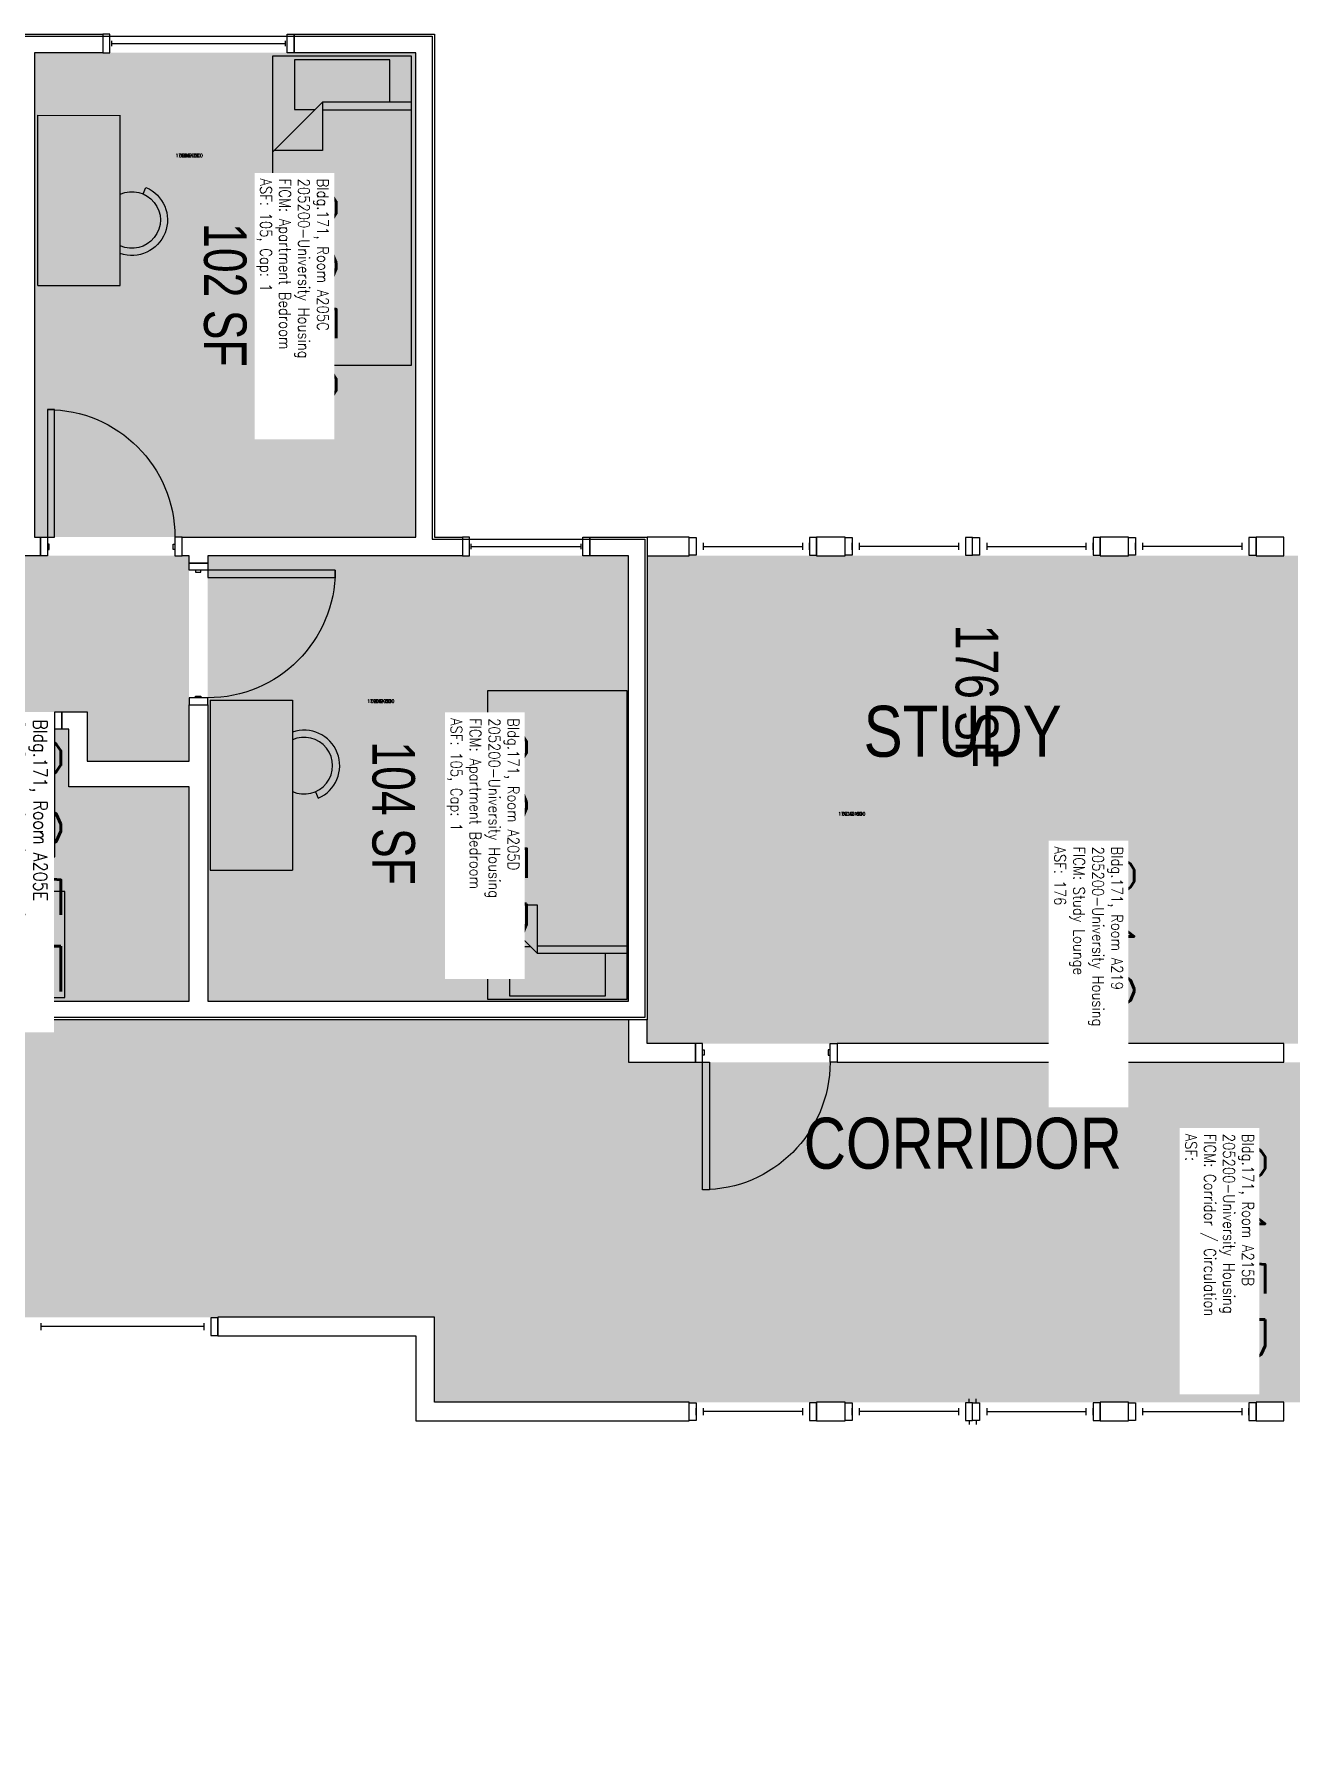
# Model space of a CAD drawing. Header units: inches. Extents: x -24 to 3257, y -489 to 2081.
# Drawn here: x 742.2 to 1096.9, y 965.5 to 1446.5 of the extents above; entities that cross this region are included whole.
import ezdxf
from ezdxf.enums import TextEntityAlignment as Align

# ---------------------------------------------------------------- set-up
doc = ezdxf.new("R2010")
doc.units = ezdxf.units.IN
doc.header["$LTSCALE"] = 48
doc.header["$MEASUREMENT"] = 0
for name, color, linetype in [('A-AREA-IDEN', 1, 'Continuous'), ('A-AREA-UNIT', 1, 'Continuous'), ('A-DOOR', 2, 'Continuous'), ('A-FLOR-ACCS', 2, 'Continuous'), ('A-FURN', 3, 'Continuous'), ('A-GLAZ', 1, 'Continuous'), ('A-IDEN-RNUM', 7, 'Continuous'), ('A-IDEN-SNUM', 4, 'Continuous'), ('A-IDEN-VNUM', 4, 'Continuous'), ('A-WALL', 5, 'Continuous'), ('AREA-TEXT', 3, 'Continuous'), ('Rooms-Category-Color', 7, 'Continuous'), ('Rooms-College-Color', 7, 'Continuous'), ('Rooms-Department-Color', 7, 'Continuous'), ('Rooms-Division-Color', 7, 'Continuous'), ('Rooms-Information', 7, 'Continuous')]:
    doc.layers.add(name, color=color, linetype=linetype)
doc.styles.add('AREA', font='arial.ttf', dxfattribs={"width": 0.75, "height": 12})
doc.styles.add('ROOMSNUMBER', font='txt.shx', dxfattribs={"height": 0.03})
doc.styles.add('ROOMVNUMBER', font='simplex.shx', dxfattribs={"width": 0.85})
doc.styles.get("Standard").update_dxf_attribs({"font": 'ARIALN.TTF'})

# ---------------------------------------------------------------- blocks, each defined once
blk = doc.blocks.new('A$C4D89189E')
for p, q in [((0, 48), (0, 0)), ((0, 48), (23.25, 48)), ((23.25, 48), (23.25, 0)), ((29.75, 22.18), (30.53, 20.35)), ((0, 0), (23.25, 0.01))]:
    blk.add_line(p, q)
for radius, start, end in [(10, 293.206, 109.5297), (8, 245.2999, 114.7001)]:
    blk.add_arc((26.59, 29.54), radius, start, end)
blk = doc.blocks.new('30x48')
at = {"layer": 'A-FLOR-ACCS'}
blk.add_lwpolyline([(0, 30), (48, 30), (48, 0), (0, 0)], close=True, dxfattribs=at)
blk = doc.blocks.new('BED_TWIN')
at = {"linetype": 'Continuous'}
for p, q in [((87.250002, 19.500025), (0, 19.500025)), ((0, 19.500025), (0, -19.740625)), ((12.96, 19.500025), (12.96, -5.659925)), ((15.12, -5.659925), (15.12, 19.500025)), ((87.250002, -19.740625), (87.250002, 19.504725)), ((12.96, 13.379975), (0.99222, 13.379975)), ((1, 13.376575), (1, -13.500025)), ((27.040597, -19.740625), (12.96, -5.659925)), ((12.96, -5.659925), (26.64, -5.659925)), ((15, -13.500025), (15, -7.717325)), ((26.64, -5.659925), (26.64, -19.340025)), ((1, -13.500025), (15, -13.500025)), ((0, -19.740625), (87.252733, -19.740625))]:
    blk.add_line(p, q, dxfattribs=at)

msp = doc.modelspace()

# ---------------------------------------------------------------- hatches: boundary and pattern name
at = {"layer": 'Rooms-Category-Color', "true_color": 0x728ef3}
for points in [[(742.38, 1441.24), (742.38, 1304.49), (850, 1304.49), (850, 1441.24)], [(375.5, 1303.62), (459.64, 1303.62), (459.64, 1198.49), (520.77, 1198.49), (520.77, 1207.44), (526.02, 1207.44), (526.02, 1198.49), (547.22, 1198.49), (547.22, 1247.87), (526.02, 1247.87), (526.02, 1241.44), (520.77, 1241.44), (520.77, 1255.12), (552.47, 1255.12), (552.47, 1241.24), (581.22, 1241.24), (581.22, 1255.12), (757.25, 1255.12), (757.25, 1241.24), (786, 1241.24), (786, 1299.24), (511, 1299.24), (511, 1420.24), (375.5, 1420.24)], [(791.25, 1299.24), (791.25, 1173.49), (910, 1173.49), (910, 1299.24)], [(915.25, 1299.24), (1098.95, 1299.24), (1098.95, 1161.5), (915.25, 1161.5)], [(672.86, 1250.24), (672.86, 1173.49), (786, 1173.49), (786, 1233.99), (752, 1233.99), (752, 1250.24)]]:
    msp.add_hatch(color=171, dxfattribs=at).paths.add_polyline_path(points)
at = {"layer": 'Rooms-Category-Color', "true_color": 0xadadad}
msp.add_hatch(color=253, dxfattribs=at).paths.add_polyline_path([(547.22, 1084.25), (609.5, 1084.25), (609.5, 965.5), (687.5, 965.5), (687.5, 1084.25), (855.25, 1084.25), (855.25, 1060.25), (1158.95, 1060.25), (1158.95, 1084.25), (1578.7, 1084.25), (1703.95, 1084.25), (1703.95, 1168.24), (1549.3, 1168.24), (1549.3, 1193.24), (1466.98, 1193.24), (1466.98, 1168.24), (1104.2, 1168.24), (1104.2, 1156.25), (910, 1156.25), (910, 1168.24), (547.22, 1168.24), (547.22, 1084.25)])
at = {"layer": 'Rooms-College-Color', "true_color": 0xadadad}
for points in [[(742.38, 1441.24), (742.38, 1304.49), (850, 1304.49), (850, 1441.24)], [(375.5, 1303.62), (459.64, 1303.62), (459.64, 1198.49), (520.77, 1198.49), (520.77, 1207.44), (526.02, 1207.44), (526.02, 1198.49), (547.22, 1198.49), (547.22, 1247.87), (526.02, 1247.87), (526.02, 1241.44), (520.77, 1241.44), (520.77, 1255.12), (552.47, 1255.12), (552.47, 1241.24), (581.22, 1241.24), (581.22, 1255.12), (757.25, 1255.12), (757.25, 1241.24), (786, 1241.24), (786, 1299.24), (511, 1299.24), (511, 1420.24), (375.5, 1420.24)], [(791.25, 1299.24), (791.25, 1173.49), (910, 1173.49), (910, 1299.24)], [(915.25, 1299.24), (1098.95, 1299.24), (1098.95, 1161.5), (915.25, 1161.5)], [(672.86, 1250.24), (672.86, 1173.49), (786, 1173.49), (786, 1233.99), (752, 1233.99), (752, 1250.24)], [(547.22, 1084.25), (609.5, 1084.25), (609.5, 965.5), (687.5, 965.5), (687.5, 1084.25), (855.25, 1084.25), (855.25, 1060.25), (1158.95, 1060.25), (1158.95, 1084.25), (1578.7, 1084.25), (1703.95, 1084.25), (1703.95, 1168.24), (1549.3, 1168.24), (1549.3, 1193.24), (1466.98, 1193.24), (1466.98, 1168.24), (1104.2, 1168.24), (1104.2, 1156.25), (910, 1156.25), (910, 1168.24), (547.22, 1168.24), (547.22, 1084.25)]]:
    msp.add_hatch(color=253, dxfattribs=at).paths.add_polyline_path(points)
at = {"layer": 'Rooms-Department-Color', "true_color": 0x604aed}
for points in [[(742.38, 1441.24), (742.38, 1304.49), (850, 1304.49), (850, 1441.24)], [(375.5, 1303.62), (459.64, 1303.62), (459.64, 1198.49), (520.77, 1198.49), (520.77, 1207.44), (526.02, 1207.44), (526.02, 1198.49), (547.22, 1198.49), (547.22, 1247.87), (526.02, 1247.87), (526.02, 1241.44), (520.77, 1241.44), (520.77, 1255.12), (552.47, 1255.12), (552.47, 1241.24), (581.22, 1241.24), (581.22, 1255.12), (757.25, 1255.12), (757.25, 1241.24), (786, 1241.24), (786, 1299.24), (511, 1299.24), (511, 1420.24), (375.5, 1420.24)], [(791.25, 1299.24), (791.25, 1173.49), (910, 1173.49), (910, 1299.24)], [(915.25, 1299.24), (1098.95, 1299.24), (1098.95, 1161.5), (915.25, 1161.5)], [(672.86, 1250.24), (672.86, 1173.49), (786, 1173.49), (786, 1233.99), (752, 1233.99), (752, 1250.24)]]:
    msp.add_hatch(color=173, dxfattribs=at).paths.add_polyline_path(points)
at = {"layer": 'Rooms-Department-Color', "true_color": 0xacacac}
msp.add_hatch(color=253, dxfattribs=at).paths.add_polyline_path([(547.22, 1084.25), (609.5, 1084.25), (609.5, 965.5), (687.5, 965.5), (687.5, 1084.25), (855.25, 1084.25), (855.25, 1060.25), (1158.95, 1060.25), (1158.95, 1084.25), (1578.7, 1084.25), (1703.95, 1084.25), (1703.95, 1168.24), (1549.3, 1168.24), (1549.3, 1193.24), (1466.98, 1193.24), (1466.98, 1168.24), (1104.2, 1168.24), (1104.2, 1156.25), (910, 1156.25), (910, 1168.24), (547.22, 1168.24), (547.22, 1084.25)])
at = {"layer": 'Rooms-Division-Color', "true_color": 0x604aed}
for points in [[(742.38, 1441.24), (742.38, 1304.49), (850, 1304.49), (850, 1441.24)], [(375.5, 1303.62), (459.64, 1303.62), (459.64, 1198.49), (520.77, 1198.49), (520.77, 1207.44), (526.02, 1207.44), (526.02, 1198.49), (547.22, 1198.49), (547.22, 1247.87), (526.02, 1247.87), (526.02, 1241.44), (520.77, 1241.44), (520.77, 1255.12), (552.47, 1255.12), (552.47, 1241.24), (581.22, 1241.24), (581.22, 1255.12), (757.25, 1255.12), (757.25, 1241.24), (786, 1241.24), (786, 1299.24), (511, 1299.24), (511, 1420.24), (375.5, 1420.24)], [(791.25, 1299.24), (791.25, 1173.49), (910, 1173.49), (910, 1299.24)], [(915.25, 1299.24), (1098.95, 1299.24), (1098.95, 1161.5), (915.25, 1161.5)], [(672.86, 1250.24), (672.86, 1173.49), (786, 1173.49), (786, 1233.99), (752, 1233.99), (752, 1250.24)]]:
    msp.add_hatch(color=173, dxfattribs=at).paths.add_polyline_path(points)
at = {"layer": 'Rooms-Division-Color', "true_color": 0xadadad}
msp.add_hatch(color=253, dxfattribs=at).paths.add_polyline_path([(547.22, 1084.25), (609.5, 1084.25), (609.5, 965.5), (687.5, 965.5), (687.5, 1084.25), (855.25, 1084.25), (855.25, 1060.25), (1158.95, 1060.25), (1158.95, 1084.25), (1578.7, 1084.25), (1703.95, 1084.25), (1703.95, 1168.24), (1549.3, 1168.24), (1549.3, 1193.24), (1466.98, 1193.24), (1466.98, 1168.24), (1104.2, 1168.24), (1104.2, 1156.25), (910, 1156.25), (910, 1168.24), (547.22, 1168.24), (547.22, 1084.25)])

# ---------------------------------------------------------------- linework, layer by layer
at = {"layer": 'A-AREA-UNIT'}
for p, q in [((511.63, 1445.87), (854.63, 1445.87)), ((854.63, 1445.87), (854.63, 1303.87)), ((854.63, 1303.87), (914.63, 1303.87)), ((914.63, 1303.87), (914.63, 1168.87)), ((914.63, 1168.87), (547.84, 1168.87))]:
    msp.add_line(p, q, dxfattribs=at)
at = {"layer": 'A-DOOR'}
for p, q in [((930.87, 1161.5), (928.88, 1161.5)), ((928.88, 1161.5), (928.88, 1156.25)), ((930.87, 1156.25), (930.87, 1161.5)), ((930.87, 1159.75), (931.38, 1159.75)), ((930.87, 1158.25), (930.87, 1159.75)), ((931.38, 1159.75), (931.38, 1158.25)), ((966.88, 1159.75), (966.38, 1159.75)), ((966.38, 1159.75), (966.38, 1158.25)), ((966.88, 1161.5), (968.88, 1161.5)), ((966.88, 1156.25), (966.88, 1161.5)), ((966.88, 1158.25), (966.88, 1159.75)), ((968.88, 1161.5), (968.88, 1156.25)), ((928.88, 1156.25), (930.87, 1156.25)), ((930.87, 1120.25), (930.87, 1156.25)), ((931.38, 1158.25), (930.87, 1158.25)), ((930.87, 1156.25), (932.87, 1156.25)), ((932.87, 1156.25), (932.87, 1120.25)), ((966.38, 1158.25), (966.88, 1158.25)), ((968.88, 1156.25), (966.88, 1156.25)), ((932.87, 1120.25), (930.87, 1120.25))]:
    msp.add_line(p, q, dxfattribs=at)
for points in [[(746, 1304.49), (748, 1304.49), (748, 1340.49), (746, 1340.49)], [(746, 1299.24), (744, 1299.24), (744, 1304.49), (746, 1304.49)], [(782, 1299.24), (784, 1299.24), (784, 1304.49), (782, 1304.49)], [(746, 1300.99), (746.5, 1300.99), (746.5, 1302.49), (746, 1302.49)], [(782, 1300.99), (781.5, 1300.99), (781.5, 1302.49), (782, 1302.49)], [(786, 1295.12), (786, 1297.12), (791.25, 1297.12), (791.25, 1295.12)], [(787.75, 1295.12), (787.75, 1294.62), (789.25, 1294.62), (789.25, 1295.12)], [(791.25, 1295.12), (791.25, 1293.12), (827.25, 1293.12), (827.25, 1295.12)], [(786, 1259.12), (786, 1257.12), (791.25, 1257.12), (791.25, 1259.12)], [(787.75, 1259.12), (787.75, 1259.62), (789.25, 1259.62), (789.25, 1259.12)], [(748.11, 1253.74), (747.61, 1253.74), (747.61, 1252.24), (748.11, 1252.24)], [(748.11, 1255.12), (750.11, 1255.12), (750.11, 1250.24), (748.11, 1250.24)], [(748.11, 1250.24), (746.11, 1250.24), (746.11, 1214.24), (748.11, 1214.24)]]:
    msp.add_lwpolyline(points, close=True, dxfattribs=at)
at = {"layer": 'A-DOOR', "extrusion": (0, 0, -1)}
for centre, start, end in [((-746, 1304.49), 90, 180), ((-791.25, 1295.12), 180, 270), ((-748.11, 1250.24), 270, 0), ((-930.88, 1156.25), 180, 270)]:
    msp.add_arc(centre, 36, start, end, dxfattribs=at)
at = {"layer": 'A-GLAZ'}
for p, q in [((764.15, 1443.12), (764.15, 1444.62)), ((764.15, 1443.87), (813.15, 1443.87)), ((813.15, 1443.12), (813.15, 1444.62)), ((927.1, 1299.37), (927.1, 1304.37)), ((927.1, 1304.37), (929.1, 1304.37)), ((929.1, 1304.37), (929.1, 1299.37)), ((963.1, 1304.37), (961.1, 1304.37)), ((961.1, 1304.37), (961.1, 1299.37)), ((963.1, 1299.37), (963.1, 1304.37)), ((971.1, 1299.37), (971.1, 1304.37)), ((971.1, 1304.37), (973.1, 1304.37)), ((973.1, 1304.37), (973.1, 1299.37)), ((1007.1, 1304.37), (1005.1, 1304.37)), ((1005.1, 1304.37), (1005.1, 1299.37)), ((1007.1, 1299.37), (1007.1, 1304.37)), ((1007.1, 1299.37), (1007.1, 1304.37)), ((1007.1, 1304.37), (1009.1, 1304.37)), ((1009.1, 1304.37), (1009.1, 1299.37)), ((1043.1, 1304.37), (1041.1, 1304.37)), ((1041.1, 1304.37), (1041.1, 1299.37)), ((1043.1, 1299.37), (1043.1, 1304.37)), ((1051.1, 1299.37), (1051.1, 1304.37)), ((1051.1, 1304.37), (1053.1, 1304.37)), ((1053.1, 1304.37), (1053.1, 1299.37)), ((1087.1, 1304.37), (1085.1, 1304.37)), ((1085.1, 1304.37), (1085.1, 1299.37)), ((1087.1, 1299.37), (1087.1, 1304.37)), ((865.62, 1301.12), (865.62, 1302.62)), ((865.62, 1301.87), (896.62, 1301.87)), ((896.62, 1301.12), (896.62, 1302.62)), ((929.1, 1299.37), (927.1, 1299.37)), ((929.1, 1302.87), (929.1, 1300.87)), ((931.1, 1302.87), (931.1, 1300.87)), ((931.1, 1301.87), (959.1, 1301.87)), ((959.1, 1302.87), (959.1, 1300.87)), ((961.1, 1300.87), (961.1, 1302.87)), ((961.1, 1299.37), (963.1, 1299.37)), ((973.1, 1299.37), (971.1, 1299.37)), ((973.1, 1300.87), (973.1, 1302.87)), ((975.1, 1302.87), (975.1, 1300.87)), ((1003.1, 1301.87), (975.1, 1301.87)), ((1003.1, 1302.87), (1003.1, 1300.87)), ((1005.1, 1302.87), (1005.1, 1300.87)), ((1005.1, 1299.37), (1007.1, 1299.37)), ((1009.1, 1299.37), (1007.1, 1299.37)), ((1009.1, 1302.87), (1009.1, 1300.87)), ((1011.1, 1302.87), (1011.1, 1300.87)), ((1011.1, 1301.87), (1039.1, 1301.87)), ((1039.1, 1302.87), (1039.1, 1300.87)), ((1041.1, 1300.87), (1041.1, 1302.87)), ((1041.1, 1299.37), (1043.1, 1299.37)), ((1053.1, 1299.37), (1051.1, 1299.37)), ((1053.1, 1300.87), (1053.1, 1302.87)), ((1055.1, 1302.87), (1055.1, 1300.87)), ((1083.1, 1301.87), (1055.1, 1301.87)), ((1083.1, 1302.87), (1083.1, 1300.87)), ((1085.1, 1302.87), (1085.1, 1300.87)), ((1085.1, 1299.37), (1087.1, 1299.37)), ((744.1, 1082.63), (744.1, 1080.63)), ((790.1, 1082.63), (790.1, 1080.63)), ((794.1, 1084.13), (792.1, 1084.13)), ((792.1, 1084.13), (792.1, 1079.13)), ((792.1, 1082.63), (792.1, 1080.63)), ((794.1, 1079.13), (794.1, 1084.13)), ((790.1, 1081.63), (744.1, 1081.63)), ((792.1, 1079.13), (794.1, 1079.13)), ((927.1, 1055.13), (927.1, 1060.13)), ((927.1, 1060.13), (929.1, 1060.13)), ((929.1, 1060.13), (929.1, 1055.13)), ((929.1, 1056.63), (929.1, 1058.63)), ((931.1, 1058.63), (931.1, 1056.63)), ((959.1, 1058.63), (959.1, 1056.63)), ((963.1, 1060.13), (961.1, 1060.13)), ((961.1, 1060.13), (961.1, 1055.13)), ((961.1, 1058.63), (961.1, 1056.63)), ((963.1, 1055.13), (963.1, 1060.13)), ((971.1, 1055.13), (971.1, 1060.13)), ((971.1, 1060.13), (973.1, 1060.13)), ((973.1, 1060.13), (973.1, 1055.13)), ((973.1, 1056.63), (973.1, 1058.63)), ((975.1, 1058.63), (975.1, 1056.63)), ((1003.1, 1058.63), (1003.1, 1056.63)), ((1007.1, 1060.13), (1005.1, 1060.13)), ((1005.1, 1060.13), (1005.1, 1055.13)), ((1005.1, 1058.63), (1005.1, 1056.63)), ((1006.1, 1060.25), (1006.1, 1061.25)), ((1007.1, 1055.13), (1007.1, 1060.13)), ((1007.1, 1055.13), (1007.1, 1060.13)), ((1007.1, 1060.13), (1009.1, 1060.13)), ((1008.1, 1060.25), (1008.1, 1061.25)), ((1009.1, 1060.13), (1009.1, 1055.13)), ((1009.1, 1058.63), (1009.1, 1056.63)), ((1011.1, 1058.63), (1011.1, 1056.63)), ((1039.1, 1058.63), (1039.1, 1056.63)), ((1043.1, 1060.13), (1041.1, 1060.13)), ((1041.1, 1060.13), (1041.1, 1055.13)), ((1041.1, 1056.63), (1041.1, 1058.63)), ((1043.1, 1055.13), (1043.1, 1060.13)), ((1051.1, 1055.13), (1051.1, 1060.13)), ((1051.1, 1060.13), (1053.1, 1060.13)), ((1053.1, 1060.13), (1053.1, 1055.13)), ((1053.1, 1058.63), (1053.1, 1056.63)), ((1055.1, 1058.63), (1055.1, 1056.63)), ((1083.1, 1058.63), (1083.1, 1056.63)), ((1087.1, 1060.13), (1085.1, 1060.13)), ((1085.1, 1060.13), (1085.1, 1055.13)), ((1085.1, 1056.63), (1085.1, 1058.63)), ((1087.1, 1055.13), (1087.1, 1060.13)), ((929.1, 1055.13), (927.1, 1055.13)), ((959.1, 1057.63), (931.1, 1057.63)), ((961.1, 1055.13), (963.1, 1055.13)), ((973.1, 1055.13), (971.1, 1055.13)), ((1003.1, 1057.63), (975.1, 1057.63)), ((1005.1, 1055.13), (1007.1, 1055.13)), ((1006.1, 1055), (1006.1, 1054)), ((1009.1, 1055.13), (1007.1, 1055.13)), ((1008.1, 1055), (1008.1, 1054)), ((1011.1, 1057.63), (1039.1, 1057.63)), ((1041.1, 1055.13), (1043.1, 1055.13)), ((1053.1, 1055.13), (1051.1, 1055.13)), ((1055.1, 1057.63), (1083.1, 1057.63)), ((1085.1, 1055.13), (1087.1, 1055.13))]:
    msp.add_line(p, q, dxfattribs=at)
for points in [[(763.65, 1446.49), (761.65, 1446.49), (761.65, 1441.24), (763.65, 1441.24)], [(813.65, 1446.49), (815.65, 1446.49), (815.65, 1441.24), (813.65, 1441.24)], [(865.12, 1304.49), (863.12, 1304.49), (863.12, 1299.24), (865.12, 1299.24)], [(897.12, 1304.49), (899.12, 1304.49), (899.12, 1299.24), (897.12, 1299.24)]]:
    msp.add_lwpolyline(points, close=True, dxfattribs=at)
at = {"layer": 'A-WALL'}
for p, q in [((710.13, 1446.49), (761.65, 1446.49)), ((761.65, 1446.49), (761.65, 1441.24)), ((815.65, 1446.49), (855.25, 1446.49)), ((815.65, 1441.24), (815.65, 1446.49)), ((855.25, 1446.49), (855.25, 1304.49)), ((742.38, 1441.24), (742.38, 1304.49)), ((761.65, 1441.24), (742.38, 1441.24)), ((850, 1441.24), (815.65, 1441.24)), ((850, 1304.49), (850, 1441.24)), ((742.38, 1304.49), (744, 1304.49)), ((744, 1304.49), (744, 1299.24)), ((784, 1304.49), (850, 1304.49)), ((784, 1299.24), (784, 1304.49)), ((855.25, 1304.49), (863.12, 1304.49)), ((863.12, 1304.49), (863.12, 1299.24)), ((899.12, 1304.49), (915.25, 1304.49)), ((899.12, 1299.24), (899.12, 1304.49)), ((927.1, 1304.49), (915.25, 1304.49)), ((915.25, 1304.49), (915.25, 1299.24)), ((915.25, 1304.49), (915.25, 1168.24)), ((927.1, 1299.24), (927.1, 1304.49)), ((971.1, 1304.49), (963.1, 1304.49)), ((963.1, 1304.49), (963.1, 1299.24)), ((971.1, 1299.24), (971.1, 1304.49)), ((1051.1, 1304.49), (1043.1, 1304.49)), ((1043.1, 1304.49), (1043.1, 1299.24)), ((1051.1, 1299.24), (1051.1, 1304.49)), ((1094.95, 1304.49), (1087.1, 1304.49)), ((1087.1, 1304.49), (1087.1, 1299.24)), ((1094.95, 1299.24), (1094.95, 1304.49)), ((744, 1299.24), (671.13, 1299.24)), ((786, 1299.24), (784, 1299.24)), ((786, 1297.12), (786, 1299.24)), ((854.63, 1299.24), (791.25, 1299.24)), ((791.25, 1299.24), (791.25, 1297.12)), ((863.12, 1299.24), (854.63, 1299.24)), ((910, 1299.24), (899.12, 1299.24)), ((910, 1173.49), (910, 1299.24)), ((915.25, 1299.24), (927.1, 1299.24)), ((963.1, 1299.24), (971.1, 1299.24)), ((1043.1, 1299.24), (1051.1, 1299.24)), ((1087.1, 1299.24), (1094.95, 1299.24)), ((791.25, 1297.12), (786, 1297.12)), ((786, 1254.49), (786, 1257.12)), ((786, 1257.12), (791.25, 1257.12)), ((791.25, 1257.12), (791.25, 1254.49)), ((750.11, 1255.12), (757.25, 1255.12)), ((750.11, 1250.24), (750.11, 1255.12)), ((757.25, 1255.12), (757.25, 1241.24)), ((786, 1241.24), (786, 1254.49)), ((791.25, 1254.49), (791.25, 1173.49)), ((752, 1250.24), (750.11, 1250.24)), ((752, 1233.99), (752, 1250.24)), ((757.25, 1241.24), (786, 1241.24)), ((786, 1233.99), (752, 1233.99)), ((786, 1173.49), (786, 1233.99)), ((672.86, 1173.49), (786, 1173.49)), ((791.25, 1173.49), (910, 1173.49)), ((786.63, 1168.24), (547.22, 1168.24)), ((915.25, 1168.24), (786.63, 1168.24)), ((915.25, 1168.24), (910, 1168.24)), ((910, 1168.24), (910, 1156.25)), ((915.25, 1161.5), (915.25, 1168.24)), ((928.88, 1161.5), (915.25, 1161.5)), ((928.88, 1156.25), (928.88, 1161.5)), ((1094.95, 1161.5), (968.88, 1161.5)), ((968.88, 1161.5), (968.88, 1156.25)), ((1094.95, 1156.25), (1094.95, 1161.5)), ((910, 1156.25), (928.88, 1156.25)), ((968.88, 1156.25), (1094.95, 1156.25)), ((855.25, 1084.25), (794.1, 1084.25)), ((794.1, 1084.25), (794.1, 1079)), ((855.25, 1060.25), (855.25, 1084.25)), ((794.1, 1079), (850, 1079)), ((850, 1079), (850, 1055)), ((927.1, 1060.25), (855.25, 1060.25)), ((927.1, 1055), (927.1, 1060.25)), ((971.1, 1060.25), (963.1, 1060.25)), ((963.1, 1060.25), (963.1, 1055)), ((971.1, 1055), (971.1, 1060.25)), ((1051.1, 1060.25), (1043.1, 1060.25)), ((1043.1, 1060.25), (1043.1, 1055)), ((1051.1, 1055), (1051.1, 1060.25)), ((1094.95, 1060.25), (1087.1, 1060.25)), ((1087.1, 1060.25), (1087.1, 1055)), ((1094.95, 1055), (1094.95, 1060.25)), ((850, 1055), (927.1, 1055)), ((963.1, 1055), (971.1, 1055)), ((1043.1, 1055), (1051.1, 1055)), ((1087.1, 1055), (1094.95, 1055))]:
    msp.add_line(p, q, dxfattribs=at)

# ---------------------------------------------------------------- block references
at = {"layer": 'A-FLOR-ACCS', "extrusion": (0, 0, -1), "zscale": -1, "rotation": 180}
msp.add_blockref('30x48', (-702.9, 1204.49), dxfattribs=at)
at = {"layer": 'A-FURN', "rotation": 270}
msp.add_blockref('BED_TWIN', (829.25, 1440.24), dxfattribs=at)
at = {"layer": 'A-FURN', "extrusion": (0, 0, -1), "zscale": -1}
for name, p, rotation in [('A$C4D89189E', (-743.29, 1423.56), 180), ('BED_TWIN', (-889.99, 1173.94), 90)]:
    msp.add_blockref(name, p, dxfattribs=dict(at, rotation=rotation))
at = {"layer": 'A-FURN'}
msp.add_blockref('A$C4D89189E', (791.9, 1210.43), dxfattribs=at)

# ---------------------------------------------------------------- texts
at = {"layer": 'A-AREA-IDEN'}
for s, p in [('STUDY', (1004.3, 1242.48)), ('CORRIDOR', (1004.35, 1126.19))]:
    msp.add_text(s, height=14.4, dxfattribs=at).set_placement(p, align=Align.CENTER)
at = {"layer": 'A-IDEN-RNUM', "style": 'ROOMSNUMBER', "width": 0.85}
for s, p in [('0205-C0', (786.01, 1411.7)), ('0205-D0', (840.08, 1257.66)), ('0219-00', (973.03, 1225.87))]:
    msp.add_text(s, height=1, dxfattribs=at).set_placement(p, align=Align.CENTER)
at = {"layer": 'A-IDEN-SNUM', "style": 'ROOMSNUMBER', "width": 0.85}
for s, p in [('1710A205C0', (786.01, 1411.7)), ('1710A205D0', (840.08, 1257.66)), ('1710A21900', (973.03, 1225.87))]:
    msp.add_text(s, height=1, dxfattribs=at).set_placement(p, align=Align.CENTER)
at = {"layer": 'A-IDEN-VNUM', "style": 'ROOMVNUMBER', "width": 0.85}
for s, p in [('205C', (805.01, 1405.71)), ('205D', (858.75, 1253.39)), ('219', (1030.2, 1217.15)), ('215B', (1067.15, 1136.06))]:
    msp.add_text(s, height=22.5, rotation=270, dxfattribs=at).set_placement(p)
msp.add_text('205E', height=27, rotation=270, dxfattribs=at).set_placement((736.3, 1213.13), align=Align.MIDDLE_CENTER)
at = {"layer": 'AREA-TEXT', "style": 'AREA', "width": 0.75}
for s, p in [('102 SF', (796.19, 1372.87)), ('176 SF', (1008.33, 1259.53)), ('104 SF', (843.72, 1226.57))]:
    msp.add_text(s, height=12, rotation=270, dxfattribs=at).set_placement(p, align=Align.MIDDLE_CENTER)

# ---------------------------------------------------------------- next in the draw order: texts
at = {"layer": 'Rooms-Information', "attachment_point": 7, "rotation": 270, "style": 'ROOMVNUMBER', "bg_fill": 3, "box_fill_scale": 1.5, "bg_fill_color": 256, "bg_fill_true_color": 13158600, "bg_fill_transparency": 0}
for s, insert, char_height, width in [('Bldg.171, Room A205C^M^J205200-University Housing^M^JFICM: Apartment Bedroom^M^JASF: 105, Cap: 1', (805.01, 1405.71), 3.2143, 72), ('Bldg.171, Room A205E^M^J205200-University Housing^M^JFICM: Apartment Bathroom^M^JASF: ', (722.8, 1253.02), 3.8571, 86.4), ('Bldg.171, Room A205D^M^J205200-University Housing^M^JFICM: Apartment Bedroom^M^JASF: 105, Cap: 1', (858.75, 1253.39), 3.2143, 72), ('Bldg.171, Room A219^M^J205200-University Housing^M^JFICM: Study Lounge^M^JASF: 176', (1030.2, 1217.15), 3.2143, 72), ('Bldg.171, Room A215B^M^J205200-University Housing^M^JFICM: Corridor / Circulation^M^JASF: ', (1067.15, 1136.06), 3.2143, 72)]:
    msp.add_mtext(s, dxfattribs=dict(at, insert=insert, char_height=char_height, width=width))

doc.saveas('drawing.dxf')
